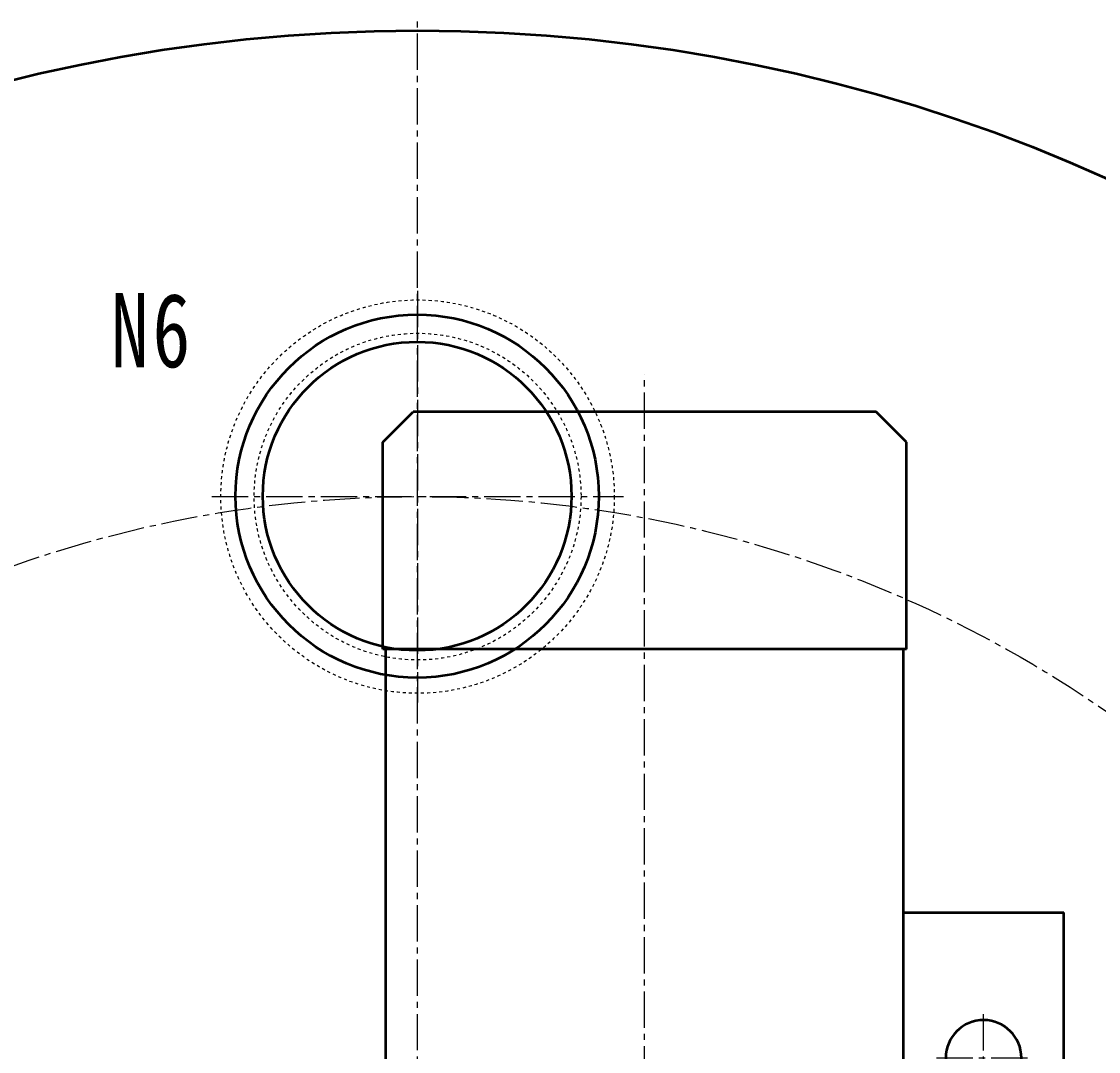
# Model space of a CAD drawing. Header units: millimetres. Extents: x -1782 to 1782, y -2523 to 2523.
# Drawn here: x -697.1 to -341.3, y -1383.5 to -1043.2 of the extents above; entities that cross this region are included whole.
import ezdxf

# ---------------------------------------------------------------- set-up
doc = ezdxf.new("R2010")
doc.units = ezdxf.units.MM
doc.linetypes.add('点画线', pattern=[18, 12, -2, 2, -2])
doc.linetypes.add('虚线', pattern=[2, 1, -1])
doc.layers.get('0').update_dxf_attribs({"lineweight": 35})
for name, color, linetype, lineweight in [('EB0', 7, 'Continuous', 35), ('中心线层', 1, '点画线', 18), ('尺寸线层', 3, 'Continuous', 18), ('虚线层', 6, '虚线', 18)]:
    doc.layers.add(name, color=color, linetype=linetype, lineweight=lineweight)
doc.styles.add('标准', font='', dxfattribs={"width": 0.667})
doc.styles.get('标准').set_extended_font_data('宋体')

# ---------------------------------------------------------------- blocks, each defined once
blk = doc.blocks.new('*X26')
at = {"layer": 'EB0'}
for p, q in [((-94.95, 101.05), (1.05, 101.05)), ((-94.95, 48.05), (-94.95, 101.05)), ((1.05, 48.05), (1.05, 101.05)), ((-147.95, 62.55), (-147.95, -137.45)), ((-147.95, 62.55), (-134.95, 62.55)), ((-134.95, 62.55), (-134.95, -137.45)), ((-121.95, 48.05), (-134.95, 62.55)), ((-121.95, 48.05), (-134.95, 30.25)), ((-121.95, 48.05), (-121.95, -122.95)), ((-121.95, 48.05), (88.12, 48.05)), ((88.12, 49.05), (88.12, -123.95)), ((88.12, 49.05), (156.55, 49.05)), ((156.55, 49.05), (166.55, 39.05)), ((166.55, 39.05), (166.55, -113.95)), ((-121.95, -122.95), (-134.95, -105.15)), ((156.55, -123.95), (166.55, -113.95)), ((-121.95, -122.95), (-134.95, -137.45)), ((-121.95, -122.95), (88.12, -122.95)), ((88.12, -123.95), (156.55, -123.95)), ((-147.95, -137.45), (-134.95, -137.45))]:
    blk.add_line(p, q, dxfattribs=at)
blk.add_circle((-46.95, 74.55), 12.5, dxfattribs=at)
at = {"layer": '中心线层', "linetype": '点画线', "lineweight": 18}
for p, q in [((-46.95, 59.05), (-46.95, 90.05)), ((-62.45, 74.55), (-31.45, 74.55))]:
    blk.add_line(p, q, dxfattribs=at)
at = {"layer": '中心线层'}
blk.add_line((-181.02, -37.45), (179.03, -37.45), dxfattribs=at)

msp = doc.modelspace()

# ---------------------------------------------------------------- linework, layer by layer
for centre, radius in [((-566.233, -1600.17), 554), ((-566.377, -1200.027), 60), ((-566.377, -1200.027), 51)]:
    msp.add_circle(centre, radius)
at = {"layer": '中心线层'}
for p, q in [((-566.233, -2157.17), (-566.233, -1043.17)), ((-566.233, -1132.17), (-566.233, -1268.17)), ((-634.233, -1200.17), (-498.233, -1200.17))]:
    msp.add_line(p, q, dxfattribs=at)
msp.add_circle((-566.233, -1600.17), 400, dxfattribs=at)
at = {"layer": '虚线层'}
for radius in [65, 54]:
    msp.add_circle((-566.233, -1200.17), radius, dxfattribs=at)

# ---------------------------------------------------------------- block references
at = {"layer": 'EB0', "xscale": -1, "rotation": 270}
msp.add_blockref('*X26', (-453.785, -1338.722), dxfattribs=at)

# ---------------------------------------------------------------- texts
at = {"layer": '尺寸线层', "insert": (-667.585, -1132.935), "char_height": 24.5, "width": 83.34522, "attachment_point": 1, "line_spacing_factor": 1.15057, "style": '标准'}
msp.add_mtext('\\T1.1;{\\W0.75;N6}', dxfattribs=at)

doc.saveas('drawing.dxf')
